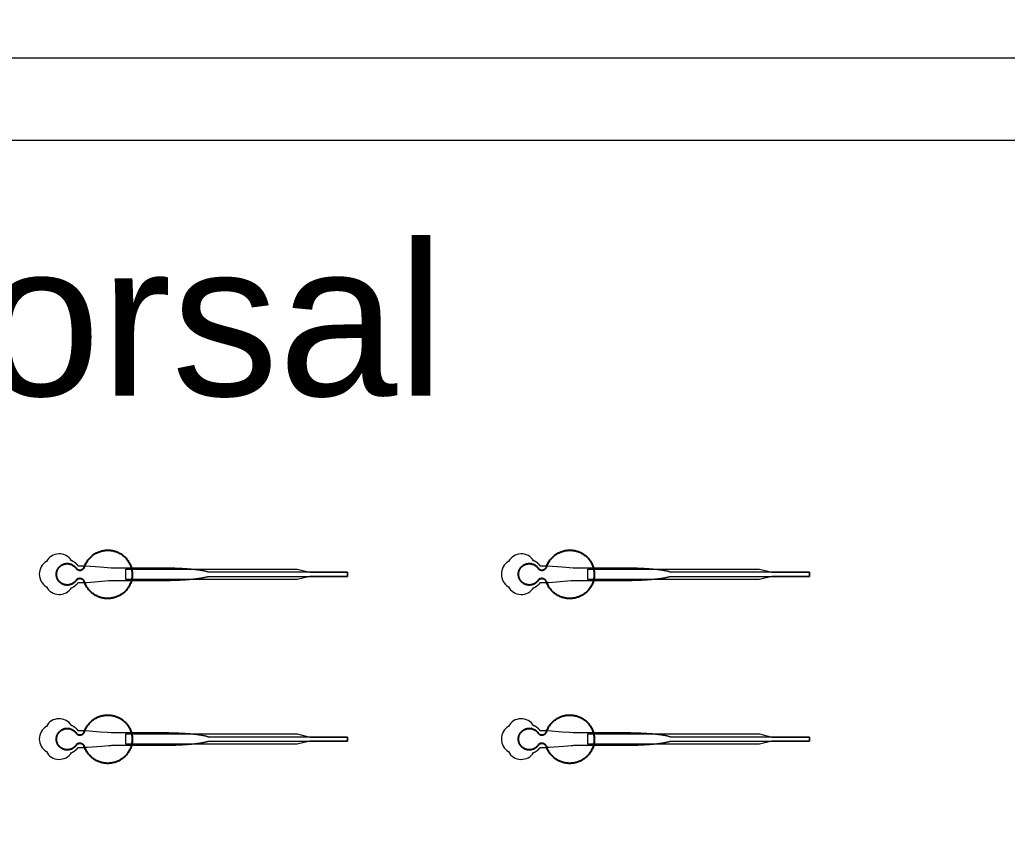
# Model space of a CAD drawing. Header units: inches. Extents: x -52997 to 52003, y -52254 to 52746.
# Drawn here: x -21085 to -9110, y 22476 to 32335 of the extents above; entities that cross this region are included whole.
import ezdxf

# ---------------------------------------------------------------- set-up
doc = ezdxf.new("R2010")
doc.units = ezdxf.units.IN
doc.header["$MEASUREMENT"] = 0
doc.layers.add('1', color=1, linetype='Continuous')
doc.layers.add('2', color=140, linetype='Continuous', lineweight=0)
doc.layers.add('3', color=90, linetype='Continuous', lineweight=0)
doc.styles.get("Standard").update_dxf_attribs({"font": 'Arial.ttf'})

msp = doc.modelspace()

# ---------------------------------------------------------------- linework, layer by layer
at = {"layer": '1'}
for points in [[(-16283, -47486), (0, -47486), (16283, -47486, 5.999107)], [(-16250, -47286), (0, -47286), (16250, -47286, 5.986812)], [(-13686, -45486), (0, -45486), (13686, -45486, 6.794322)]]:
    msp.add_lwpolyline(points, format="xyb", close=True, dxfattribs=at)
msp.add_circle((-497, 246), 52500, dxfattribs=at)
for points in [[(-20400, 25535), (-20378, 25558), (-20346, 25552), (-20314, 25547), (-20301, 25518), (-20225, 25277), (-19973, 25315), (-19721, 25353), (-19721, 25605), (-19721, 25857), (-19973, 25895), (-20225, 25933), (-20301, 25692), (-20314, 25664), (-20345, 25658), (-20376, 25652), (-20398, 25674), (-20449, 25757), (-20544, 25731), (-20638, 25705), (-20639, 25607), (-20641, 25509), (-20547, 25481), (-20453, 25452), (-20400, 25535)], [(-14797, 25535), (-14775, 25558), (-14743, 25552), (-14712, 25547), (-14698, 25518), (-14623, 25277), (-14371, 25315), (-14118, 25353), (-14118, 25605), (-14118, 25857), (-14370, 25895), (-14622, 25933), (-14698, 25692), (-14711, 25664), (-14742, 25658), (-14773, 25652), (-14795, 25674), (-14847, 25757), (-14941, 25731), (-15036, 25705), (-15037, 25607), (-15038, 25509), (-14944, 25481), (-14850, 25452), (-14797, 25535)], [(-20400, 23535), (-20378, 23558), (-20346, 23552), (-20314, 23547), (-20301, 23518), (-20225, 23277), (-19973, 23315), (-19721, 23353), (-19721, 23605), (-19721, 23857), (-19973, 23895), (-20225, 23933), (-20301, 23692), (-20314, 23664), (-20345, 23658), (-20376, 23652), (-20398, 23674), (-20449, 23757), (-20544, 23731), (-20638, 23705), (-20639, 23607), (-20641, 23509), (-20547, 23481), (-20453, 23452), (-20400, 23535)], [(-14797, 23535), (-14775, 23558), (-14743, 23552), (-14712, 23547), (-14698, 23518), (-14623, 23277), (-14371, 23315), (-14118, 23353), (-14118, 23605), (-14118, 23857), (-14370, 23895), (-14622, 23933), (-14698, 23692), (-14711, 23664), (-14742, 23658), (-14773, 23652), (-14795, 23674), (-14847, 23757), (-14941, 23731), (-15036, 23705), (-15037, 23607), (-15038, 23509), (-14944, 23481), (-14850, 23452), (-14797, 23535)]]:
    msp.add_rational_spline(points, [1, 0.884783429184, 1, 0.884783429184, 1, 0.758252289935, 1, 0.758252289935, 1, 0.758252289935, 1, 0.758252289935, 1, 0.888941908896, 1, 0.888941908896, 1, 0.79946124759, 1, 0.79946124759, 1, 0.79946124759, 1, 0.79946124759, 1], degree=2, knots=[0, 0, 0, 0.969535, 0.969535, 1.939069, 1.939069, 3.359405, 3.359405, 4.779741, 4.779741, 6.200078, 6.200078, 7.620414, 7.620414, 8.571947, 8.571947, 9.52348, 9.52348, 10.812277, 10.812277, 12.101074, 12.101074, 13.389871, 13.389871, 14.678668, 14.678668, 14.678668], dxfattribs=at)
at = {"layer": '2'}
for points in [[(-16283, -47486), (0, -47486), (16283, -47486, 5.999107)], [(-16250, -47286), (0, -47286), (16250, -47286, 5.986812)], [(-13686, -45486), (0, -45486), (13686, -45486, 6.794322)], [(-20457, 25443), (-20457, 25443), (-20456, 25443), (-20455, 25443), (-20454, 25444), (-20453, 25444), (-20453, 25445), (-20452, 25445), (-20451, 25445), (-20450, 25446), (-20449, 25446), (-20448, 25446), (-20447, 25447), (-20447, 25447), (-20446, 25448), (-20445, 25448), (-20444, 25448), (-20443, 25449), (-20442, 25449), (-20441, 25450), (-20441, 25450), (-20440, 25451), (-20439, 25451), (-20438, 25451), (-20437, 25452), (-20436, 25452), (-20435, 25453), (-20435, 25453), (-20434, 25454), (-20433, 25454), (-20432, 25455), (-20431, 25455), (-20430, 25456), (-20429, 25456), (-20429, 25457), (-20428, 25457), (-20427, 25458), (-20426, 25458), (-20425, 25459), (-20424, 25459), (-20423, 25460), (-20423, 25461), (-20422, 25461), (-20421, 25462), (-20420, 25462), (-20419, 25463), (-20418, 25463), (-20418, 25464), (-20417, 25465), (-20416, 25465), (-20415, 25466), (-20414, 25466), (-20414, 25467), (-20413, 25468), (-20412, 25468), (-20411, 25469), (-20410, 25470), (-20410, 25470), (-20409, 25471), (-20408, 25471), (-20407, 25472), (-20406, 25473), (-20406, 25473), (-20405, 25474), (-20404, 25475), (-20403, 25475), (-20403, 25476), (-20402, 25477), (-20401, 25477), (-20400, 25478), (-20400, 25479), (-20399, 25480), (-20398, 25480), (-20397, 25481), (-20397, 25482), (-20396, 25482), (-20395, 25483), (-20394, 25484), (-20394, 25485), (-20393, 25485), (-20392, 25486), (-20392, 25487), (-20391, 25487), (-20390, 25488), (-20390, 25489), (-20389, 25490), (-20388, 25490), (-20388, 25491), (-20387, 25492), (-20386, 25493), (-20386, 25493), (-20385, 25494), (-20384, 25495), (-20384, 25496), (-20383, 25496), (-20382, 25497), (-20382, 25498), (-20381, 25499), (-20381, 25499), (-20380, 25500), (-20379, 25501), (-20379, 25502), (-20378, 25502), (-20378, 25503), (-20377, 25504), (-20377, 25505), (-20376, 25506), (-20376, 25506), (-20332, 25506), (-20310, 25506), (-20299, 25506), (-20297, 25506), (-20295, 25506), (-20295, 25506), (-20295, 25506), (-20295, 25506), (-20295, 25506), (-20295, 25506), (-20295, 25506), (-20295, 25506), (-20294, 25506), (-20293, 25507), (-20290, 25507), (-20268, 25508), (-20091, 25522), (-20003, 25529), (-19981, 25530), (-19970, 25531), (-19969, 25531), (-19969, 25531), (-19969, 25531), (-19969, 25531), (-19969, 25531), (-19969, 25531), (-19708, 25531), (-19702, 25531), (-19689, 25531), (-19589, 25531), (-19388, 25531), (-19375, 25531), (-19369, 25531), (-19366, 25531), (-19364, 25531), (-19364, 25531), (-19364, 25531), (-19364, 25531), (-19363, 25531), (-19363, 25531), (-19363, 25531), (-19363, 25531), (-19358, 25531), (-19354, 25531), (-19349, 25531), (-19344, 25531), (-19340, 25531), (-19335, 25531), (-19330, 25531), (-19326, 25531), (-19321, 25532), (-19316, 25532), (-19312, 25532), (-19307, 25532), (-19302, 25532), (-19297, 25532), (-19293, 25532), (-19288, 25532), (-19283, 25532), (-19278, 25532), (-19274, 25532), (-19269, 25532), (-19264, 25532), (-19259, 25532), (-19254, 25533), (-19250, 25533), (-19245, 25533), (-19240, 25533), (-19235, 25533), (-19230, 25533), (-19226, 25533), (-19221, 25533), (-19216, 25534), (-19211, 25534), (-19206, 25534), (-19201, 25534), (-19197, 25534), (-19192, 25534), (-19187, 25535), (-19182, 25535), (-19177, 25535), (-19172, 25535), (-19168, 25535), (-19163, 25536), (-19158, 25536), (-19153, 25536), (-19148, 25536), (-19144, 25537), (-19139, 25537), (-19134, 25537), (-19129, 25537), (-19125, 25538), (-19120, 25538), (-19115, 25538), (-19110, 25538), (-19106, 25539), (-19101, 25539), (-19096, 25539), (-19092, 25539), (-19087, 25540), (-19082, 25540), (-19078, 25540), (-19073, 25541), (-19068, 25541), (-19064, 25541), (-19062, 25541), (-19059, 25542), (-19057, 25542), (-19055, 25542), (-19053, 25542), (-19050, 25542), (-19048, 25543), (-19046, 25543), (-19044, 25543), (-19041, 25543), (-19039, 25543), (-19037, 25543), (-19035, 25544), (-19032, 25544), (-19030, 25544), (-19028, 25544), (-19026, 25544), (-19024, 25545), (-19021, 25545), (-19019, 25545), (-19017, 25545), (-19015, 25545), (-19013, 25545), (-19011, 25546), (-19008, 25546), (-19006, 25546), (-19004, 25546), (-19002, 25546), (-19000, 25547), (-18998, 25547), (-18996, 25547), (-18994, 25547), (-18991, 25547), (-18989, 25548), (-18987, 25548), (-18985, 25548), (-18983, 25548), (-18981, 25549), (-18979, 25549), (-18977, 25549), (-18975, 25549), (-18973, 25549), (-18971, 25550), (-18969, 25550), (-18967, 25550), (-18965, 25550), (-18963, 25550), (-18961, 25551), (-18959, 25551), (-18957, 25551), (-18955, 25551), (-18953, 25552), (-18951, 25552), (-18949, 25552), (-18947, 25552), (-18945, 25553), (-18943, 25553), (-18941, 25553), (-18940, 25553), (-18938, 25553), (-18936, 25554), (-18934, 25554), (-18932, 25554), (-18930, 25554), (-18928, 25555), (-18926, 25555), (-18925, 25555), (-18923, 25555), (-18921, 25556), (-18919, 25556), (-18917, 25556), (-18916, 25556), (-18914, 25557), (-18912, 25557), (-18910, 25557), (-18909, 25557), (-18907, 25558), (-18905, 25558), (-18903, 25558), (-18902, 25558), (-18900, 25559), (-18898, 25559), (-18897, 25559), (-18895, 25559), (-18893, 25560), (-18892, 25560), (-18890, 25560), (-18888, 25561), (-18887, 25561), (-18885, 25561), (-18884, 25561), (-18882, 25562), (-18880, 25562), (-18879, 25562), (-18877, 25562), (-18876, 25563), (-18874, 25563), (-18873, 25563), (-18871, 25563), (-18870, 25564), (-18868, 25564), (-18867, 25564), (-18865, 25565), (-18864, 25565), (-18862, 25565), (-18861, 25565), (-18859, 25566), (-18858, 25566), (-18856, 25566), (-18855, 25567), (-18854, 25567), (-18852, 25567), (-18851, 25567), (-18849, 25568), (-18848, 25568), (-18847, 25568), (-18845, 25568), (-18844, 25569), (-18843, 25569), (-18841, 25569), (-18840, 25570), (-18839, 25570), (-18838, 25570), (-18836, 25570), (-18835, 25571), (-18834, 25571), (-18833, 25571), (-18831, 25572), (-18830, 25572), (-18829, 25572), (-18828, 25573), (-18827, 25573), (-18826, 25573), (-18824, 25573), (-18823, 25574), (-18822, 25574), (-18821, 25574), (-18820, 25575), (-18819, 25575), (-18818, 25575), (-18817, 25575), (-18816, 25576), (-18815, 25576), (-18814, 25576), (-18812, 25577), (-18811, 25577), (-18810, 25577), (-18809, 25578), (-18808, 25578), (-18808, 25578), (-18807, 25578), (-18806, 25579), (-18805, 25579), (-18804, 25579), (-18803, 25580), (-18802, 25580), (-18801, 25580), (-18800, 25580), (-18799, 25581), (-18798, 25581), (-17112, 25581), (-17112, 25631), (-18798, 25631), (-18798, 25631), (-18799, 25632), (-18800, 25632), (-18801, 25632), (-18802, 25633), (-18802, 25633), (-18803, 25633), (-18804, 25634), (-18805, 25634), (-18806, 25634), (-18807, 25634), (-18808, 25635), (-18809, 25635), (-18810, 25635), (-18811, 25636), (-18812, 25636), (-18813, 25636), (-18814, 25637), (-18815, 25637), (-18816, 25637), (-18817, 25637), (-18818, 25638), (-18820, 25638), (-18821, 25638), (-18822, 25639), (-18823, 25639), (-18824, 25639), (-18825, 25639), (-18826, 25640), (-18828, 25640), (-18829, 25640), (-18830, 25641), (-18831, 25641), (-18832, 25641), (-18834, 25641), (-18835, 25642), (-18836, 25642), (-18837, 25642), (-18839, 25643), (-18840, 25643), (-18841, 25643), (-18842, 25644), (-18844, 25644), (-18845, 25644), (-18846, 25644), (-18848, 25645), (-18849, 25645), (-18850, 25645), (-18852, 25645), (-18853, 25646), (-18855, 25646), (-18856, 25646), (-18857, 25647), (-18859, 25647), (-18860, 25647), (-18862, 25647), (-18863, 25648), (-18865, 25648), (-18866, 25648), (-18868, 25649), (-18869, 25649), (-18871, 25649), (-18872, 25649), (-18874, 25650), (-18875, 25650), (-18877, 25650), (-18878, 25650), (-18880, 25651), (-18882, 25651), (-18883, 25651), (-18885, 25652), (-18886, 25652), (-18888, 25652), (-18890, 25652), (-18891, 25653), (-18893, 25653), (-18895, 25653), (-18896, 25653), (-18898, 25654), (-18900, 25654), (-18901, 25654), (-18903, 25654), (-18905, 25655), (-18906, 25655), (-18908, 25655), (-18910, 25655), (-18912, 25656), (-18913, 25656), (-18915, 25656), (-18917, 25656), (-18919, 25657), (-18921, 25657), (-18922, 25657), (-18924, 25657), (-18926, 25658), (-18928, 25658), (-18930, 25658), (-18932, 25658), (-18934, 25659), (-18935, 25659), (-18937, 25659), (-18939, 25659), (-18941, 25660), (-18943, 25660), (-18945, 25660), (-18947, 25660), (-18949, 25661), (-18951, 25661), (-18953, 25661), (-18955, 25661), (-18957, 25661), (-18958, 25662), (-18960, 25662), (-18962, 25662), (-18964, 25662), (-18966, 25663), (-18968, 25663), (-18970, 25663), (-18972, 25663), (-18975, 25663), (-18977, 25664), (-18979, 25664), (-18981, 25664), (-18983, 25664), (-18985, 25664), (-18987, 25665), (-18989, 25665), (-18991, 25665), (-18993, 25665), (-18995, 25666), (-18997, 25666), (-18999, 25666), (-19002, 25666), (-19004, 25666), (-19006, 25667), (-19008, 25667), (-19010, 25667), (-19012, 25667), (-19014, 25667), (-19017, 25668), (-19019, 25668), (-19021, 25668), (-19023, 25668), (-19025, 25668), (-19028, 25668), (-19030, 25669), (-19032, 25669), (-19034, 25669), (-19036, 25669), (-19039, 25669), (-19041, 25670), (-19043, 25670), (-19045, 25670), (-19047, 25670), (-19050, 25670), (-19052, 25670), (-19054, 25671), (-19056, 25671), (-19059, 25671), (-19061, 25671), (-19066, 25671), (-19070, 25672), (-19075, 25672), (-19079, 25672), (-19084, 25673), (-19089, 25673), (-19093, 25673), (-19098, 25674), (-19103, 25674), (-19107, 25674), (-19112, 25674), (-19117, 25675), (-19121, 25675), (-19126, 25675), (-19131, 25675), (-19136, 25676), (-19140, 25676), (-19145, 25676), (-19150, 25676), (-19155, 25677), (-19159, 25677), (-19164, 25677), (-19169, 25677), (-19174, 25677), (-19179, 25678), (-19183, 25678), (-19188, 25678), (-19193, 25678), (-19198, 25678), (-19203, 25679), (-19207, 25679), (-19212, 25679), (-19217, 25679), (-19222, 25679), (-19227, 25679), (-19231, 25679), (-19236, 25680), (-19241, 25680), (-19246, 25680), (-19251, 25680), (-19255, 25680), (-19260, 25680), (-19265, 25680), (-19270, 25680), (-19274, 25680), (-19279, 25681), (-19284, 25681), (-19289, 25681), (-19293, 25681), (-19298, 25681), (-19303, 25681), (-19308, 25681), (-19312, 25681), (-19317, 25681), (-19322, 25681), (-19326, 25681), (-19331, 25681), (-19336, 25681), (-19340, 25681), (-19345, 25681), (-19349, 25681), (-19352, 25681), (-19352, 25681), (-19353, 25681), (-19353, 25681), (-19353, 25681), (-19354, 25681), (-19361, 25681), (-19374, 25681), (-19425, 25681), (-19629, 25681), (-19680, 25681), (-19705, 25681), (-19711, 25681), (-19713, 25681), (-19969, 25681), (-19969, 25681), (-19969, 25681), (-19969, 25681), (-19969, 25681), (-19969, 25681), (-19970, 25681), (-19971, 25681), (-19977, 25682), (-20021, 25685), (-20109, 25692), (-20286, 25706), (-20291, 25706), (-20294, 25706), (-20295, 25706), (-20295, 25706), (-20295, 25706), (-20295, 25706), (-20295, 25706), (-20295, 25706), (-20295, 25706), (-20295, 25706), (-20296, 25706), (-20298, 25706), (-20304, 25706), (-20315, 25706), (-20336, 25706), (-20358, 25706), (-20369, 25706), (-20375, 25706), (-20375, 25706), (-20375, 25706), (-20375, 25706), (-20376, 25706), (-20376, 25706), (-20376, 25706), (-20376, 25706), (-20376, 25707), (-20377, 25708), (-20378, 25709), (-20378, 25710), (-20379, 25711), (-20380, 25713), (-20381, 25714), (-20382, 25715), (-20383, 25716), (-20384, 25717), (-20385, 25718), (-20385, 25719), (-20386, 25720), (-20387, 25721), (-20388, 25722), (-20389, 25724), (-20390, 25725), (-20391, 25726), (-20392, 25727), (-20393, 25728), (-20394, 25729), (-20395, 25730), (-20396, 25731), (-20398, 25732), (-20399, 25733), (-20400, 25734), (-20401, 25735), (-20402, 25736), (-20403, 25737), (-20404, 25738), (-20405, 25739), (-20407, 25740), (-20408, 25741), (-20409, 25742), (-20410, 25743), (-20411, 25744), (-20413, 25745), (-20414, 25746), (-20415, 25747), (-20416, 25748), (-20418, 25749), (-20419, 25750), (-20420, 25750), (-20421, 25751), (-20423, 25752), (-20424, 25753), (-20425, 25754), (-20427, 25755), (-20428, 25756), (-20429, 25756), (-20431, 25757), (-20432, 25758), (-20433, 25759), (-20435, 25760), (-20436, 25760), (-20437, 25761), (-20439, 25762), (-20440, 25762), (-20442, 25763), (-20443, 25764), (-20444, 25765), (-20446, 25765), (-20447, 25766), (-20449, 25766), (-20450, 25767), (-20451, 25768), (-20453, 25768), (-20454, 25769), (-20456, 25769), (-20457, 25770, 0.576044), (-20762, 25761, 0.560065), (-20762, 25454, 0.578435)], [(-14854, 25443), (-14854, 25443), (-14853, 25443), (-14852, 25443), (-14851, 25444), (-14851, 25444), (-14850, 25445), (-14849, 25445), (-14848, 25445), (-14847, 25446), (-14846, 25446), (-14845, 25446), (-14845, 25447), (-14844, 25447), (-14843, 25448), (-14842, 25448), (-14841, 25448), (-14840, 25449), (-14839, 25449), (-14839, 25450), (-14838, 25450), (-14837, 25451), (-14836, 25451), (-14835, 25451), (-14834, 25452), (-14833, 25452), (-14833, 25453), (-14832, 25453), (-14831, 25454), (-14830, 25454), (-14829, 25455), (-14828, 25455), (-14828, 25456), (-14827, 25456), (-14826, 25457), (-14825, 25457), (-14824, 25458), (-14823, 25458), (-14822, 25459), (-14822, 25459), (-14821, 25460), (-14820, 25461), (-14819, 25461), (-14818, 25462), (-14817, 25462), (-14817, 25463), (-14816, 25463), (-14815, 25464), (-14814, 25465), (-14813, 25465), (-14812, 25466), (-14812, 25466), (-14811, 25467), (-14810, 25468), (-14809, 25468), (-14808, 25469), (-14808, 25470), (-14807, 25470), (-14806, 25471), (-14805, 25471), (-14804, 25472), (-14804, 25473), (-14803, 25473), (-14802, 25474), (-14801, 25475), (-14801, 25475), (-14800, 25476), (-14799, 25477), (-14798, 25477), (-14797, 25478), (-14797, 25479), (-14796, 25480), (-14795, 25480), (-14795, 25481), (-14794, 25482), (-14793, 25482), (-14792, 25483), (-14792, 25484), (-14791, 25485), (-14790, 25485), (-14790, 25486), (-14789, 25487), (-14788, 25487), (-14787, 25488), (-14787, 25489), (-14786, 25490), (-14785, 25490), (-14785, 25491), (-14784, 25492), (-14783, 25493), (-14783, 25493), (-14782, 25494), (-14782, 25495), (-14781, 25496), (-14780, 25496), (-14780, 25497), (-14779, 25498), (-14778, 25499), (-14778, 25499), (-14777, 25500), (-14777, 25501), (-14776, 25502), (-14776, 25502), (-14775, 25503), (-14774, 25504), (-14774, 25505), (-14773, 25506), (-14773, 25506), (-14729, 25506), (-14707, 25506), (-14696, 25506), (-14694, 25506), (-14692, 25506), (-14692, 25506), (-14692, 25506), (-14692, 25506), (-14692, 25506), (-14692, 25506), (-14692, 25506), (-14692, 25506), (-14691, 25506), (-14690, 25507), (-14687, 25507), (-14665, 25508), (-14488, 25522), (-14400, 25529), (-14378, 25530), (-14367, 25531), (-14367, 25531), (-14366, 25531), (-14366, 25531), (-14366, 25531), (-14366, 25531), (-14366, 25531), (-14105, 25531), (-14099, 25531), (-14087, 25531), (-13986, 25531), (-13785, 25531), (-13772, 25531), (-13766, 25531), (-13763, 25531), (-13761, 25531), (-13761, 25531), (-13761, 25531), (-13761, 25531), (-13761, 25531), (-13761, 25531), (-13761, 25531), (-13760, 25531), (-13756, 25531), (-13751, 25531), (-13746, 25531), (-13742, 25531), (-13737, 25531), (-13732, 25531), (-13728, 25531), (-13723, 25531), (-13718, 25532), (-13714, 25532), (-13709, 25532), (-13704, 25532), (-13699, 25532), (-13695, 25532), (-13690, 25532), (-13685, 25532), (-13680, 25532), (-13676, 25532), (-13671, 25532), (-13666, 25532), (-13661, 25532), (-13657, 25532), (-13652, 25533), (-13647, 25533), (-13642, 25533), (-13637, 25533), (-13632, 25533), (-13628, 25533), (-13623, 25533), (-13618, 25533), (-13613, 25534), (-13608, 25534), (-13603, 25534), (-13599, 25534), (-13594, 25534), (-13589, 25534), (-13584, 25535), (-13579, 25535), (-13574, 25535), (-13570, 25535), (-13565, 25535), (-13560, 25536), (-13555, 25536), (-13550, 25536), (-13546, 25536), (-13541, 25537), (-13536, 25537), (-13531, 25537), (-13527, 25537), (-13522, 25538), (-13517, 25538), (-13512, 25538), (-13508, 25538), (-13503, 25539), (-13498, 25539), (-13494, 25539), (-13489, 25539), (-13484, 25540), (-13480, 25540), (-13475, 25540), (-13470, 25541), (-13466, 25541), (-13461, 25541), (-13459, 25541), (-13457, 25542), (-13454, 25542), (-13452, 25542), (-13450, 25542), (-13448, 25542), (-13445, 25543), (-13443, 25543), (-13441, 25543), (-13439, 25543), (-13436, 25543), (-13434, 25543), (-13432, 25544), (-13430, 25544), (-13427, 25544), (-13425, 25544), (-13423, 25544), (-13421, 25545), (-13419, 25545), (-13417, 25545), (-13414, 25545), (-13412, 25545), (-13410, 25545), (-13408, 25546), (-13406, 25546), (-13404, 25546), (-13401, 25546), (-13399, 25546), (-13397, 25547), (-13395, 25547), (-13393, 25547), (-13391, 25547), (-13389, 25547), (-13387, 25548), (-13385, 25548), (-13382, 25548), (-13380, 25548), (-13378, 25549), (-13376, 25549), (-13374, 25549), (-13372, 25549), (-13370, 25549), (-13368, 25550), (-13366, 25550), (-13364, 25550), (-13362, 25550), (-13360, 25550), (-13358, 25551), (-13356, 25551), (-13354, 25551), (-13352, 25551), (-13350, 25552), (-13348, 25552), (-13346, 25552), (-13344, 25552), (-13342, 25553), (-13341, 25553), (-13339, 25553), (-13337, 25553), (-13335, 25553), (-13333, 25554), (-13331, 25554), (-13329, 25554), (-13327, 25554), (-13326, 25555), (-13324, 25555), (-13322, 25555), (-13320, 25555), (-13318, 25556), (-13316, 25556), (-13315, 25556), (-13313, 25556), (-13311, 25557), (-13309, 25557), (-13308, 25557), (-13306, 25557), (-13304, 25558), (-13302, 25558), (-13301, 25558), (-13299, 25558), (-13297, 25559), (-13296, 25559), (-13294, 25559), (-13292, 25559), (-13291, 25560), (-13289, 25560), (-13287, 25560), (-13286, 25561), (-13284, 25561), (-13282, 25561), (-13281, 25561), (-13279, 25562), (-13278, 25562), (-13276, 25562), (-13274, 25562), (-13273, 25563), (-13271, 25563), (-13270, 25563), (-13268, 25563), (-13267, 25564), (-13265, 25564), (-13264, 25564), (-13262, 25565), (-13261, 25565), (-13259, 25565), (-13258, 25565), (-13256, 25566), (-13255, 25566), (-13254, 25566), (-13252, 25567), (-13251, 25567), (-13249, 25567), (-13248, 25567), (-13247, 25568), (-13245, 25568), (-13244, 25568), (-13243, 25568), (-13241, 25569), (-13240, 25569), (-13239, 25569), (-13237, 25570), (-13236, 25570), (-13235, 25570), (-13234, 25570), (-13232, 25571), (-13231, 25571), (-13230, 25571), (-13229, 25572), (-13227, 25572), (-13226, 25572), (-13225, 25573), (-13224, 25573), (-13223, 25573), (-13222, 25573), (-13221, 25574), (-13219, 25574), (-13218, 25574), (-13217, 25575), (-13216, 25575), (-13215, 25575), (-13214, 25575), (-13213, 25576), (-13212, 25576), (-13211, 25576), (-13210, 25577), (-13209, 25577), (-13208, 25577), (-13207, 25578), (-13206, 25578), (-13205, 25578), (-13204, 25578), (-13203, 25579), (-13202, 25579), (-13201, 25579), (-13200, 25580), (-13199, 25580), (-13198, 25580), (-13197, 25580), (-13197, 25581), (-13195, 25581), (-11509, 25581), (-11509, 25631), (-13195, 25631), (-13195, 25631), (-13196, 25632), (-13197, 25632), (-13198, 25632), (-13199, 25633), (-13200, 25633), (-13201, 25633), (-13202, 25634), (-13202, 25634), (-13203, 25634), (-13204, 25634), (-13205, 25635), (-13206, 25635), (-13207, 25635), (-13208, 25636), (-13209, 25636), (-13210, 25636), (-13211, 25637), (-13212, 25637), (-13214, 25637), (-13215, 25637), (-13216, 25638), (-13217, 25638), (-13218, 25638), (-13219, 25639), (-13220, 25639), (-13221, 25639), (-13222, 25639), (-13224, 25640), (-13225, 25640), (-13226, 25640), (-13227, 25641), (-13228, 25641), (-13230, 25641), (-13231, 25641), (-13232, 25642), (-13233, 25642), (-13235, 25642), (-13236, 25643), (-13237, 25643), (-13238, 25643), (-13240, 25644), (-13241, 25644), (-13242, 25644), (-13244, 25644), (-13245, 25645), (-13246, 25645), (-13248, 25645), (-13249, 25645), (-13250, 25646), (-13252, 25646), (-13253, 25646), (-13255, 25647), (-13256, 25647), (-13258, 25647), (-13259, 25647), (-13260, 25648), (-13262, 25648), (-13263, 25648), (-13265, 25649), (-13266, 25649), (-13268, 25649), (-13269, 25649), (-13271, 25650), (-13273, 25650), (-13274, 25650), (-13276, 25650), (-13277, 25651), (-13279, 25651), (-13280, 25651), (-13282, 25652), (-13284, 25652), (-13285, 25652), (-13287, 25652), (-13289, 25653), (-13290, 25653), (-13292, 25653), (-13293, 25653), (-13295, 25654), (-13297, 25654), (-13299, 25654), (-13300, 25654), (-13302, 25655), (-13304, 25655), (-13305, 25655), (-13307, 25655), (-13309, 25656), (-13311, 25656), (-13313, 25656), (-13314, 25656), (-13316, 25657), (-13318, 25657), (-13320, 25657), (-13322, 25657), (-13323, 25658), (-13325, 25658), (-13327, 25658), (-13329, 25658), (-13331, 25659), (-13333, 25659), (-13334, 25659), (-13336, 25659), (-13338, 25660), (-13340, 25660), (-13342, 25660), (-13344, 25660), (-13346, 25661), (-13348, 25661), (-13350, 25661), (-13352, 25661), (-13354, 25661), (-13356, 25662), (-13358, 25662), (-13360, 25662), (-13362, 25662), (-13364, 25663), (-13366, 25663), (-13368, 25663), (-13370, 25663), (-13372, 25663), (-13374, 25664), (-13376, 25664), (-13378, 25664), (-13380, 25664), (-13382, 25664), (-13384, 25665), (-13386, 25665), (-13388, 25665), (-13390, 25665), (-13392, 25666), (-13395, 25666), (-13397, 25666), (-13399, 25666), (-13401, 25666), (-13403, 25667), (-13405, 25667), (-13407, 25667), (-13410, 25667), (-13412, 25667), (-13414, 25668), (-13416, 25668), (-13418, 25668), (-13420, 25668), (-13423, 25668), (-13425, 25668), (-13427, 25669), (-13429, 25669), (-13431, 25669), (-13434, 25669), (-13436, 25669), (-13438, 25670), (-13440, 25670), (-13442, 25670), (-13445, 25670), (-13447, 25670), (-13449, 25670), (-13451, 25671), (-13454, 25671), (-13456, 25671), (-13458, 25671), (-13463, 25671), (-13467, 25672), (-13472, 25672), (-13477, 25672), (-13481, 25673), (-13486, 25673), (-13490, 25673), (-13495, 25674), (-13500, 25674), (-13504, 25674), (-13509, 25674), (-13514, 25675), (-13519, 25675), (-13523, 25675), (-13528, 25675), (-13533, 25676), (-13538, 25676), (-13542, 25676), (-13547, 25676), (-13552, 25677), (-13557, 25677), (-13561, 25677), (-13566, 25677), (-13571, 25677), (-13576, 25678), (-13581, 25678), (-13585, 25678), (-13590, 25678), (-13595, 25678), (-13600, 25679), (-13605, 25679), (-13609, 25679), (-13614, 25679), (-13619, 25679), (-13624, 25679), (-13629, 25679), (-13633, 25680), (-13638, 25680), (-13643, 25680), (-13648, 25680), (-13653, 25680), (-13657, 25680), (-13662, 25680), (-13667, 25680), (-13672, 25680), (-13676, 25681), (-13681, 25681), (-13686, 25681), (-13691, 25681), (-13695, 25681), (-13700, 25681), (-13705, 25681), (-13710, 25681), (-13714, 25681), (-13719, 25681), (-13724, 25681), (-13728, 25681), (-13733, 25681), (-13737, 25681), (-13742, 25681), (-13747, 25681), (-13749, 25681), (-13750, 25681), (-13750, 25681), (-13750, 25681), (-13750, 25681), (-13752, 25681), (-13758, 25681), (-13771, 25681), (-13822, 25681), (-14026, 25681), (-14077, 25681), (-14102, 25681), (-14109, 25681), (-14110, 25681), (-14366, 25681), (-14366, 25681), (-14366, 25681), (-14366, 25681), (-14367, 25681), (-14367, 25681), (-14367, 25681), (-14368, 25681), (-14374, 25682), (-14418, 25685), (-14506, 25692), (-14683, 25706), (-14688, 25706), (-14691, 25706), (-14692, 25706), (-14692, 25706), (-14692, 25706), (-14692, 25706), (-14692, 25706), (-14692, 25706), (-14692, 25706), (-14692, 25706), (-14693, 25706), (-14695, 25706), (-14701, 25706), (-14712, 25706), (-14734, 25706), (-14755, 25706), (-14766, 25706), (-14772, 25706), (-14772, 25706), (-14773, 25706), (-14773, 25706), (-14773, 25706), (-14773, 25706), (-14773, 25706), (-14773, 25706), (-14773, 25707), (-14774, 25708), (-14775, 25709), (-14776, 25710), (-14776, 25711), (-14777, 25713), (-14778, 25714), (-14779, 25715), (-14780, 25716), (-14781, 25717), (-14782, 25718), (-14783, 25719), (-14784, 25720), (-14785, 25721), (-14786, 25722), (-14787, 25724), (-14787, 25725), (-14788, 25726), (-14790, 25727), (-14791, 25728), (-14792, 25729), (-14793, 25730), (-14794, 25731), (-14795, 25732), (-14796, 25733), (-14797, 25734), (-14798, 25735), (-14799, 25736), (-14800, 25737), (-14801, 25738), (-14803, 25739), (-14804, 25740), (-14805, 25741), (-14806, 25742), (-14807, 25743), (-14809, 25744), (-14810, 25745), (-14811, 25746), (-14812, 25747), (-14814, 25748), (-14815, 25749), (-14816, 25750), (-14817, 25750), (-14819, 25751), (-14820, 25752), (-14821, 25753), (-14823, 25754), (-14824, 25755), (-14825, 25756), (-14826, 25756), (-14828, 25757), (-14829, 25758), (-14831, 25759), (-14832, 25760), (-14833, 25760), (-14835, 25761), (-14836, 25762), (-14837, 25762), (-14839, 25763), (-14840, 25764), (-14842, 25765), (-14843, 25765), (-14844, 25766), (-14846, 25766), (-14847, 25767), (-14849, 25768), (-14850, 25768), (-14852, 25769), (-14853, 25769), (-14854, 25770, 0.576044), (-15159, 25761, 0.560065), (-15159, 25454, 0.578435)], [(-20457, 23443), (-20457, 23443), (-20456, 23443), (-20455, 23443), (-20454, 23444), (-20453, 23444), (-20453, 23445), (-20452, 23445), (-20451, 23445), (-20450, 23446), (-20449, 23446), (-20448, 23446), (-20447, 23447), (-20447, 23447), (-20446, 23448), (-20445, 23448), (-20444, 23448), (-20443, 23449), (-20442, 23449), (-20441, 23450), (-20441, 23450), (-20440, 23451), (-20439, 23451), (-20438, 23451), (-20437, 23452), (-20436, 23452), (-20435, 23453), (-20435, 23453), (-20434, 23454), (-20433, 23454), (-20432, 23455), (-20431, 23455), (-20430, 23456), (-20429, 23456), (-20429, 23457), (-20428, 23457), (-20427, 23458), (-20426, 23458), (-20425, 23459), (-20424, 23459), (-20423, 23460), (-20423, 23461), (-20422, 23461), (-20421, 23462), (-20420, 23462), (-20419, 23463), (-20418, 23463), (-20418, 23464), (-20417, 23465), (-20416, 23465), (-20415, 23466), (-20414, 23466), (-20414, 23467), (-20413, 23468), (-20412, 23468), (-20411, 23469), (-20410, 23470), (-20410, 23470), (-20409, 23471), (-20408, 23471), (-20407, 23472), (-20406, 23473), (-20406, 23473), (-20405, 23474), (-20404, 23475), (-20403, 23475), (-20403, 23476), (-20402, 23477), (-20401, 23477), (-20400, 23478), (-20400, 23479), (-20399, 23480), (-20398, 23480), (-20397, 23481), (-20397, 23482), (-20396, 23482), (-20395, 23483), (-20394, 23484), (-20394, 23485), (-20393, 23485), (-20392, 23486), (-20392, 23487), (-20391, 23487), (-20390, 23488), (-20390, 23489), (-20389, 23490), (-20388, 23490), (-20388, 23491), (-20387, 23492), (-20386, 23493), (-20386, 23493), (-20385, 23494), (-20384, 23495), (-20384, 23496), (-20383, 23496), (-20382, 23497), (-20382, 23498), (-20381, 23499), (-20381, 23499), (-20380, 23500), (-20379, 23501), (-20379, 23502), (-20378, 23502), (-20378, 23503), (-20377, 23504), (-20377, 23505), (-20376, 23506), (-20376, 23506), (-20332, 23506), (-20310, 23506), (-20299, 23506), (-20297, 23506), (-20295, 23506), (-20295, 23506), (-20295, 23506), (-20295, 23506), (-20295, 23506), (-20295, 23506), (-20295, 23506), (-20295, 23506), (-20294, 23506), (-20293, 23507), (-20290, 23507), (-20268, 23508), (-20091, 23522), (-20003, 23529), (-19981, 23530), (-19970, 23531), (-19969, 23531), (-19969, 23531), (-19969, 23531), (-19969, 23531), (-19969, 23531), (-19969, 23531), (-19708, 23531), (-19702, 23531), (-19689, 23531), (-19589, 23531), (-19388, 23531), (-19375, 23531), (-19369, 23531), (-19366, 23531), (-19364, 23531), (-19364, 23531), (-19364, 23531), (-19364, 23531), (-19363, 23531), (-19363, 23531), (-19363, 23531), (-19363, 23531), (-19358, 23531), (-19354, 23531), (-19349, 23531), (-19344, 23531), (-19340, 23531), (-19335, 23531), (-19330, 23531), (-19326, 23531), (-19321, 23532), (-19316, 23532), (-19312, 23532), (-19307, 23532), (-19302, 23532), (-19297, 23532), (-19293, 23532), (-19288, 23532), (-19283, 23532), (-19278, 23532), (-19274, 23532), (-19269, 23532), (-19264, 23532), (-19259, 23532), (-19254, 23533), (-19250, 23533), (-19245, 23533), (-19240, 23533), (-19235, 23533), (-19230, 23533), (-19226, 23533), (-19221, 23533), (-19216, 23534), (-19211, 23534), (-19206, 23534), (-19201, 23534), (-19197, 23534), (-19192, 23534), (-19187, 23535), (-19182, 23535), (-19177, 23535), (-19172, 23535), (-19168, 23535), (-19163, 23536), (-19158, 23536), (-19153, 23536), (-19148, 23536), (-19144, 23537), (-19139, 23537), (-19134, 23537), (-19129, 23537), (-19125, 23538), (-19120, 23538), (-19115, 23538), (-19110, 23538), (-19106, 23539), (-19101, 23539), (-19096, 23539), (-19092, 23539), (-19087, 23540), (-19082, 23540), (-19078, 23540), (-19073, 23541), (-19068, 23541), (-19064, 23541), (-19062, 23541), (-19059, 23542), (-19057, 23542), (-19055, 23542), (-19053, 23542), (-19050, 23542), (-19048, 23543), (-19046, 23543), (-19044, 23543), (-19041, 23543), (-19039, 23543), (-19037, 23543), (-19035, 23544), (-19032, 23544), (-19030, 23544), (-19028, 23544), (-19026, 23544), (-19024, 23545), (-19021, 23545), (-19019, 23545), (-19017, 23545), (-19015, 23545), (-19013, 23545), (-19011, 23546), (-19008, 23546), (-19006, 23546), (-19004, 23546), (-19002, 23546), (-19000, 23547), (-18998, 23547), (-18996, 23547), (-18994, 23547), (-18991, 23547), (-18989, 23548), (-18987, 23548), (-18985, 23548), (-18983, 23548), (-18981, 23549), (-18979, 23549), (-18977, 23549), (-18975, 23549), (-18973, 23549), (-18971, 23550), (-18969, 23550), (-18967, 23550), (-18965, 23550), (-18963, 23550), (-18961, 23551), (-18959, 23551), (-18957, 23551), (-18955, 23551), (-18953, 23552), (-18951, 23552), (-18949, 23552), (-18947, 23552), (-18945, 23553), (-18943, 23553), (-18941, 23553), (-18940, 23553), (-18938, 23553), (-18936, 23554), (-18934, 23554), (-18932, 23554), (-18930, 23554), (-18928, 23555), (-18926, 23555), (-18925, 23555), (-18923, 23555), (-18921, 23556), (-18919, 23556), (-18917, 23556), (-18916, 23556), (-18914, 23557), (-18912, 23557), (-18910, 23557), (-18909, 23557), (-18907, 23558), (-18905, 23558), (-18903, 23558), (-18902, 23558), (-18900, 23559), (-18898, 23559), (-18897, 23559), (-18895, 23559), (-18893, 23560), (-18892, 23560), (-18890, 23560), (-18888, 23561), (-18887, 23561), (-18885, 23561), (-18884, 23561), (-18882, 23562), (-18880, 23562), (-18879, 23562), (-18877, 23562), (-18876, 23563), (-18874, 23563), (-18873, 23563), (-18871, 23563), (-18870, 23564), (-18868, 23564), (-18867, 23564), (-18865, 23565), (-18864, 23565), (-18862, 23565), (-18861, 23565), (-18859, 23566), (-18858, 23566), (-18856, 23566), (-18855, 23567), (-18854, 23567), (-18852, 23567), (-18851, 23567), (-18849, 23568), (-18848, 23568), (-18847, 23568), (-18845, 23568), (-18844, 23569), (-18843, 23569), (-18841, 23569), (-18840, 23570), (-18839, 23570), (-18838, 23570), (-18836, 23570), (-18835, 23571), (-18834, 23571), (-18833, 23571), (-18831, 23572), (-18830, 23572), (-18829, 23572), (-18828, 23573), (-18827, 23573), (-18826, 23573), (-18824, 23573), (-18823, 23574), (-18822, 23574), (-18821, 23574), (-18820, 23575), (-18819, 23575), (-18818, 23575), (-18817, 23575), (-18816, 23576), (-18815, 23576), (-18814, 23576), (-18812, 23577), (-18811, 23577), (-18810, 23577), (-18809, 23578), (-18808, 23578), (-18808, 23578), (-18807, 23578), (-18806, 23579), (-18805, 23579), (-18804, 23579), (-18803, 23580), (-18802, 23580), (-18801, 23580), (-18800, 23580), (-18799, 23581), (-18798, 23581), (-17112, 23581), (-17112, 23631), (-18798, 23631), (-18798, 23631), (-18799, 23632), (-18800, 23632), (-18801, 23632), (-18802, 23633), (-18802, 23633), (-18803, 23633), (-18804, 23634), (-18805, 23634), (-18806, 23634), (-18807, 23634), (-18808, 23635), (-18809, 23635), (-18810, 23635), (-18811, 23636), (-18812, 23636), (-18813, 23636), (-18814, 23637), (-18815, 23637), (-18816, 23637), (-18817, 23637), (-18818, 23638), (-18820, 23638), (-18821, 23638), (-18822, 23639), (-18823, 23639), (-18824, 23639), (-18825, 23639), (-18826, 23640), (-18828, 23640), (-18829, 23640), (-18830, 23641), (-18831, 23641), (-18832, 23641), (-18834, 23641), (-18835, 23642), (-18836, 23642), (-18837, 23642), (-18839, 23643), (-18840, 23643), (-18841, 23643), (-18842, 23644), (-18844, 23644), (-18845, 23644), (-18846, 23644), (-18848, 23645), (-18849, 23645), (-18850, 23645), (-18852, 23645), (-18853, 23646), (-18855, 23646), (-18856, 23646), (-18857, 23647), (-18859, 23647), (-18860, 23647), (-18862, 23647), (-18863, 23648), (-18865, 23648), (-18866, 23648), (-18868, 23649), (-18869, 23649), (-18871, 23649), (-18872, 23649), (-18874, 23650), (-18875, 23650), (-18877, 23650), (-18878, 23650), (-18880, 23651), (-18882, 23651), (-18883, 23651), (-18885, 23652), (-18886, 23652), (-18888, 23652), (-18890, 23652), (-18891, 23653), (-18893, 23653), (-18895, 23653), (-18896, 23653), (-18898, 23654), (-18900, 23654), (-18901, 23654), (-18903, 23654), (-18905, 23655), (-18906, 23655), (-18908, 23655), (-18910, 23655), (-18912, 23656), (-18913, 23656), (-18915, 23656), (-18917, 23656), (-18919, 23657), (-18921, 23657), (-18922, 23657), (-18924, 23657), (-18926, 23658), (-18928, 23658), (-18930, 23658), (-18932, 23658), (-18934, 23659), (-18935, 23659), (-18937, 23659), (-18939, 23659), (-18941, 23660), (-18943, 23660), (-18945, 23660), (-18947, 23660), (-18949, 23661), (-18951, 23661), (-18953, 23661), (-18955, 23661), (-18957, 23661), (-18958, 23662), (-18960, 23662), (-18962, 23662), (-18964, 23662), (-18966, 23663), (-18968, 23663), (-18970, 23663), (-18972, 23663), (-18975, 23663), (-18977, 23664), (-18979, 23664), (-18981, 23664), (-18983, 23664), (-18985, 23664), (-18987, 23665), (-18989, 23665), (-18991, 23665), (-18993, 23665), (-18995, 23666), (-18997, 23666), (-18999, 23666), (-19002, 23666), (-19004, 23666), (-19006, 23667), (-19008, 23667), (-19010, 23667), (-19012, 23667), (-19014, 23667), (-19017, 23668), (-19019, 23668), (-19021, 23668), (-19023, 23668), (-19025, 23668), (-19028, 23668), (-19030, 23669), (-19032, 23669), (-19034, 23669), (-19036, 23669), (-19039, 23669), (-19041, 23670), (-19043, 23670), (-19045, 23670), (-19047, 23670), (-19050, 23670), (-19052, 23670), (-19054, 23671), (-19056, 23671), (-19059, 23671), (-19061, 23671), (-19066, 23671), (-19070, 23672), (-19075, 23672), (-19079, 23672), (-19084, 23673), (-19089, 23673), (-19093, 23673), (-19098, 23674), (-19103, 23674), (-19107, 23674), (-19112, 23674), (-19117, 23675), (-19121, 23675), (-19126, 23675), (-19131, 23675), (-19136, 23676), (-19140, 23676), (-19145, 23676), (-19150, 23676), (-19155, 23677), (-19159, 23677), (-19164, 23677), (-19169, 23677), (-19174, 23677), (-19179, 23678), (-19183, 23678), (-19188, 23678), (-19193, 23678), (-19198, 23678), (-19203, 23679), (-19207, 23679), (-19212, 23679), (-19217, 23679), (-19222, 23679), (-19227, 23679), (-19231, 23679), (-19236, 23680), (-19241, 23680), (-19246, 23680), (-19251, 23680), (-19255, 23680), (-19260, 23680), (-19265, 23680), (-19270, 23680), (-19274, 23680), (-19279, 23681), (-19284, 23681), (-19289, 23681), (-19293, 23681), (-19298, 23681), (-19303, 23681), (-19308, 23681), (-19312, 23681), (-19317, 23681), (-19322, 23681), (-19326, 23681), (-19331, 23681), (-19336, 23681), (-19340, 23681), (-19345, 23681), (-19349, 23681), (-19352, 23681), (-19352, 23681), (-19353, 23681), (-19353, 23681), (-19353, 23681), (-19354, 23681), (-19361, 23681), (-19374, 23681), (-19425, 23681), (-19629, 23681), (-19680, 23681), (-19705, 23681), (-19711, 23681), (-19713, 23681), (-19969, 23681), (-19969, 23681), (-19969, 23681), (-19969, 23681), (-19969, 23681), (-19969, 23681), (-19970, 23681), (-19971, 23681), (-19977, 23682), (-20021, 23685), (-20109, 23692), (-20286, 23706), (-20291, 23706), (-20294, 23706), (-20295, 23706), (-20295, 23706), (-20295, 23706), (-20295, 23706), (-20295, 23706), (-20295, 23706), (-20295, 23706), (-20295, 23706), (-20296, 23706), (-20298, 23706), (-20304, 23706), (-20315, 23706), (-20336, 23706), (-20358, 23706), (-20369, 23706), (-20375, 23706), (-20375, 23706), (-20375, 23706), (-20375, 23706), (-20376, 23706), (-20376, 23706), (-20376, 23706), (-20376, 23706), (-20376, 23707), (-20377, 23708), (-20378, 23709), (-20378, 23710), (-20379, 23711), (-20380, 23713), (-20381, 23714), (-20382, 23715), (-20383, 23716), (-20384, 23717), (-20385, 23718), (-20385, 23719), (-20386, 23720), (-20387, 23721), (-20388, 23722), (-20389, 23724), (-20390, 23725), (-20391, 23726), (-20392, 23727), (-20393, 23728), (-20394, 23729), (-20395, 23730), (-20396, 23731), (-20398, 23732), (-20399, 23733), (-20400, 23734), (-20401, 23735), (-20402, 23736), (-20403, 23737), (-20404, 23738), (-20405, 23739), (-20407, 23740), (-20408, 23741), (-20409, 23742), (-20410, 23743), (-20411, 23744), (-20413, 23745), (-20414, 23746), (-20415, 23747), (-20416, 23748), (-20418, 23749), (-20419, 23750), (-20420, 23750), (-20421, 23751), (-20423, 23752), (-20424, 23753), (-20425, 23754), (-20427, 23755), (-20428, 23756), (-20429, 23756), (-20431, 23757), (-20432, 23758), (-20433, 23759), (-20435, 23760), (-20436, 23760), (-20437, 23761), (-20439, 23762), (-20440, 23762), (-20442, 23763), (-20443, 23764), (-20444, 23765), (-20446, 23765), (-20447, 23766), (-20449, 23766), (-20450, 23767), (-20451, 23768), (-20453, 23768), (-20454, 23769), (-20456, 23769), (-20457, 23770, 0.576044), (-20762, 23761, 0.560065), (-20762, 23454, 0.578435)], [(-14854, 23443), (-14854, 23443), (-14853, 23443), (-14852, 23443), (-14851, 23444), (-14851, 23444), (-14850, 23445), (-14849, 23445), (-14848, 23445), (-14847, 23446), (-14846, 23446), (-14845, 23446), (-14845, 23447), (-14844, 23447), (-14843, 23448), (-14842, 23448), (-14841, 23448), (-14840, 23449), (-14839, 23449), (-14839, 23450), (-14838, 23450), (-14837, 23451), (-14836, 23451), (-14835, 23451), (-14834, 23452), (-14833, 23452), (-14833, 23453), (-14832, 23453), (-14831, 23454), (-14830, 23454), (-14829, 23455), (-14828, 23455), (-14828, 23456), (-14827, 23456), (-14826, 23457), (-14825, 23457), (-14824, 23458), (-14823, 23458), (-14822, 23459), (-14822, 23459), (-14821, 23460), (-14820, 23461), (-14819, 23461), (-14818, 23462), (-14817, 23462), (-14817, 23463), (-14816, 23463), (-14815, 23464), (-14814, 23465), (-14813, 23465), (-14812, 23466), (-14812, 23466), (-14811, 23467), (-14810, 23468), (-14809, 23468), (-14808, 23469), (-14808, 23470), (-14807, 23470), (-14806, 23471), (-14805, 23471), (-14804, 23472), (-14804, 23473), (-14803, 23473), (-14802, 23474), (-14801, 23475), (-14801, 23475), (-14800, 23476), (-14799, 23477), (-14798, 23477), (-14797, 23478), (-14797, 23479), (-14796, 23480), (-14795, 23480), (-14795, 23481), (-14794, 23482), (-14793, 23482), (-14792, 23483), (-14792, 23484), (-14791, 23485), (-14790, 23485), (-14790, 23486), (-14789, 23487), (-14788, 23487), (-14787, 23488), (-14787, 23489), (-14786, 23490), (-14785, 23490), (-14785, 23491), (-14784, 23492), (-14783, 23493), (-14783, 23493), (-14782, 23494), (-14782, 23495), (-14781, 23496), (-14780, 23496), (-14780, 23497), (-14779, 23498), (-14778, 23499), (-14778, 23499), (-14777, 23500), (-14777, 23501), (-14776, 23502), (-14776, 23502), (-14775, 23503), (-14774, 23504), (-14774, 23505), (-14773, 23506), (-14773, 23506), (-14729, 23506), (-14707, 23506), (-14696, 23506), (-14694, 23506), (-14692, 23506), (-14692, 23506), (-14692, 23506), (-14692, 23506), (-14692, 23506), (-14692, 23506), (-14692, 23506), (-14692, 23506), (-14691, 23506), (-14690, 23507), (-14687, 23507), (-14665, 23508), (-14488, 23522), (-14400, 23529), (-14378, 23530), (-14367, 23531), (-14367, 23531), (-14366, 23531), (-14366, 23531), (-14366, 23531), (-14366, 23531), (-14366, 23531), (-14105, 23531), (-14099, 23531), (-14087, 23531), (-13986, 23531), (-13785, 23531), (-13772, 23531), (-13766, 23531), (-13763, 23531), (-13761, 23531), (-13761, 23531), (-13761, 23531), (-13761, 23531), (-13761, 23531), (-13761, 23531), (-13761, 23531), (-13760, 23531), (-13756, 23531), (-13751, 23531), (-13746, 23531), (-13742, 23531), (-13737, 23531), (-13732, 23531), (-13728, 23531), (-13723, 23531), (-13718, 23532), (-13714, 23532), (-13709, 23532), (-13704, 23532), (-13699, 23532), (-13695, 23532), (-13690, 23532), (-13685, 23532), (-13680, 23532), (-13676, 23532), (-13671, 23532), (-13666, 23532), (-13661, 23532), (-13657, 23532), (-13652, 23533), (-13647, 23533), (-13642, 23533), (-13637, 23533), (-13632, 23533), (-13628, 23533), (-13623, 23533), (-13618, 23533), (-13613, 23534), (-13608, 23534), (-13603, 23534), (-13599, 23534), (-13594, 23534), (-13589, 23534), (-13584, 23535), (-13579, 23535), (-13574, 23535), (-13570, 23535), (-13565, 23535), (-13560, 23536), (-13555, 23536), (-13550, 23536), (-13546, 23536), (-13541, 23537), (-13536, 23537), (-13531, 23537), (-13527, 23537), (-13522, 23538), (-13517, 23538), (-13512, 23538), (-13508, 23538), (-13503, 23539), (-13498, 23539), (-13494, 23539), (-13489, 23539), (-13484, 23540), (-13480, 23540), (-13475, 23540), (-13470, 23541), (-13466, 23541), (-13461, 23541), (-13459, 23541), (-13457, 23542), (-13454, 23542), (-13452, 23542), (-13450, 23542), (-13448, 23542), (-13445, 23543), (-13443, 23543), (-13441, 23543), (-13439, 23543), (-13436, 23543), (-13434, 23543), (-13432, 23544), (-13430, 23544), (-13427, 23544), (-13425, 23544), (-13423, 23544), (-13421, 23545), (-13419, 23545), (-13417, 23545), (-13414, 23545), (-13412, 23545), (-13410, 23545), (-13408, 23546), (-13406, 23546), (-13404, 23546), (-13401, 23546), (-13399, 23546), (-13397, 23547), (-13395, 23547), (-13393, 23547), (-13391, 23547), (-13389, 23547), (-13387, 23548), (-13385, 23548), (-13382, 23548), (-13380, 23548), (-13378, 23549), (-13376, 23549), (-13374, 23549), (-13372, 23549), (-13370, 23549), (-13368, 23550), (-13366, 23550), (-13364, 23550), (-13362, 23550), (-13360, 23550), (-13358, 23551), (-13356, 23551), (-13354, 23551), (-13352, 23551), (-13350, 23552), (-13348, 23552), (-13346, 23552), (-13344, 23552), (-13342, 23553), (-13341, 23553), (-13339, 23553), (-13337, 23553), (-13335, 23553), (-13333, 23554), (-13331, 23554), (-13329, 23554), (-13327, 23554), (-13326, 23555), (-13324, 23555), (-13322, 23555), (-13320, 23555), (-13318, 23556), (-13316, 23556), (-13315, 23556), (-13313, 23556), (-13311, 23557), (-13309, 23557), (-13308, 23557), (-13306, 23557), (-13304, 23558), (-13302, 23558), (-13301, 23558), (-13299, 23558), (-13297, 23559), (-13296, 23559), (-13294, 23559), (-13292, 23559), (-13291, 23560), (-13289, 23560), (-13287, 23560), (-13286, 23561), (-13284, 23561), (-13282, 23561), (-13281, 23561), (-13279, 23562), (-13278, 23562), (-13276, 23562), (-13274, 23562), (-13273, 23563), (-13271, 23563), (-13270, 23563), (-13268, 23563), (-13267, 23564), (-13265, 23564), (-13264, 23564), (-13262, 23565), (-13261, 23565), (-13259, 23565), (-13258, 23565), (-13256, 23566), (-13255, 23566), (-13254, 23566), (-13252, 23567), (-13251, 23567), (-13249, 23567), (-13248, 23567), (-13247, 23568), (-13245, 23568), (-13244, 23568), (-13243, 23568), (-13241, 23569), (-13240, 23569), (-13239, 23569), (-13237, 23570), (-13236, 23570), (-13235, 23570), (-13234, 23570), (-13232, 23571), (-13231, 23571), (-13230, 23571), (-13229, 23572), (-13227, 23572), (-13226, 23572), (-13225, 23573), (-13224, 23573), (-13223, 23573), (-13222, 23573), (-13221, 23574), (-13219, 23574), (-13218, 23574), (-13217, 23575), (-13216, 23575), (-13215, 23575), (-13214, 23575), (-13213, 23576), (-13212, 23576), (-13211, 23576), (-13210, 23577), (-13209, 23577), (-13208, 23577), (-13207, 23578), (-13206, 23578), (-13205, 23578), (-13204, 23578), (-13203, 23579), (-13202, 23579), (-13201, 23579), (-13200, 23580), (-13199, 23580), (-13198, 23580), (-13197, 23580), (-13197, 23581), (-13195, 23581), (-11509, 23581), (-11509, 23631), (-13195, 23631), (-13195, 23631), (-13196, 23632), (-13197, 23632), (-13198, 23632), (-13199, 23633), (-13200, 23633), (-13201, 23633), (-13202, 23634), (-13202, 23634), (-13203, 23634), (-13204, 23634), (-13205, 23635), (-13206, 23635), (-13207, 23635), (-13208, 23636), (-13209, 23636), (-13210, 23636), (-13211, 23637), (-13212, 23637), (-13214, 23637), (-13215, 23637), (-13216, 23638), (-13217, 23638), (-13218, 23638), (-13219, 23639), (-13220, 23639), (-13221, 23639), (-13222, 23639), (-13224, 23640), (-13225, 23640), (-13226, 23640), (-13227, 23641), (-13228, 23641), (-13230, 23641), (-13231, 23641), (-13232, 23642), (-13233, 23642), (-13235, 23642), (-13236, 23643), (-13237, 23643), (-13238, 23643), (-13240, 23644), (-13241, 23644), (-13242, 23644), (-13244, 23644), (-13245, 23645), (-13246, 23645), (-13248, 23645), (-13249, 23645), (-13250, 23646), (-13252, 23646), (-13253, 23646), (-13255, 23647), (-13256, 23647), (-13258, 23647), (-13259, 23647), (-13260, 23648), (-13262, 23648), (-13263, 23648), (-13265, 23649), (-13266, 23649), (-13268, 23649), (-13269, 23649), (-13271, 23650), (-13273, 23650), (-13274, 23650), (-13276, 23650), (-13277, 23651), (-13279, 23651), (-13280, 23651), (-13282, 23652), (-13284, 23652), (-13285, 23652), (-13287, 23652), (-13289, 23653), (-13290, 23653), (-13292, 23653), (-13293, 23653), (-13295, 23654), (-13297, 23654), (-13299, 23654), (-13300, 23654), (-13302, 23655), (-13304, 23655), (-13305, 23655), (-13307, 23655), (-13309, 23656), (-13311, 23656), (-13313, 23656), (-13314, 23656), (-13316, 23657), (-13318, 23657), (-13320, 23657), (-13322, 23657), (-13323, 23658), (-13325, 23658), (-13327, 23658), (-13329, 23658), (-13331, 23659), (-13333, 23659), (-13334, 23659), (-13336, 23659), (-13338, 23660), (-13340, 23660), (-13342, 23660), (-13344, 23660), (-13346, 23661), (-13348, 23661), (-13350, 23661), (-13352, 23661), (-13354, 23661), (-13356, 23662), (-13358, 23662), (-13360, 23662), (-13362, 23662), (-13364, 23663), (-13366, 23663), (-13368, 23663), (-13370, 23663), (-13372, 23663), (-13374, 23664), (-13376, 23664), (-13378, 23664), (-13380, 23664), (-13382, 23664), (-13384, 23665), (-13386, 23665), (-13388, 23665), (-13390, 23665), (-13392, 23666), (-13395, 23666), (-13397, 23666), (-13399, 23666), (-13401, 23666), (-13403, 23667), (-13405, 23667), (-13407, 23667), (-13410, 23667), (-13412, 23667), (-13414, 23668), (-13416, 23668), (-13418, 23668), (-13420, 23668), (-13423, 23668), (-13425, 23668), (-13427, 23669), (-13429, 23669), (-13431, 23669), (-13434, 23669), (-13436, 23669), (-13438, 23670), (-13440, 23670), (-13442, 23670), (-13445, 23670), (-13447, 23670), (-13449, 23670), (-13451, 23671), (-13454, 23671), (-13456, 23671), (-13458, 23671), (-13463, 23671), (-13467, 23672), (-13472, 23672), (-13477, 23672), (-13481, 23673), (-13486, 23673), (-13490, 23673), (-13495, 23674), (-13500, 23674), (-13504, 23674), (-13509, 23674), (-13514, 23675), (-13519, 23675), (-13523, 23675), (-13528, 23675), (-13533, 23676), (-13538, 23676), (-13542, 23676), (-13547, 23676), (-13552, 23677), (-13557, 23677), (-13561, 23677), (-13566, 23677), (-13571, 23677), (-13576, 23678), (-13581, 23678), (-13585, 23678), (-13590, 23678), (-13595, 23678), (-13600, 23679), (-13605, 23679), (-13609, 23679), (-13614, 23679), (-13619, 23679), (-13624, 23679), (-13629, 23679), (-13633, 23680), (-13638, 23680), (-13643, 23680), (-13648, 23680), (-13653, 23680), (-13657, 23680), (-13662, 23680), (-13667, 23680), (-13672, 23680), (-13676, 23681), (-13681, 23681), (-13686, 23681), (-13691, 23681), (-13695, 23681), (-13700, 23681), (-13705, 23681), (-13710, 23681), (-13714, 23681), (-13719, 23681), (-13724, 23681), (-13728, 23681), (-13733, 23681), (-13737, 23681), (-13742, 23681), (-13747, 23681), (-13749, 23681), (-13750, 23681), (-13750, 23681), (-13750, 23681), (-13750, 23681), (-13752, 23681), (-13758, 23681), (-13771, 23681), (-13822, 23681), (-14026, 23681), (-14077, 23681), (-14102, 23681), (-14109, 23681), (-14110, 23681), (-14366, 23681), (-14366, 23681), (-14366, 23681), (-14366, 23681), (-14367, 23681), (-14367, 23681), (-14367, 23681), (-14368, 23681), (-14374, 23682), (-14418, 23685), (-14506, 23692), (-14683, 23706), (-14688, 23706), (-14691, 23706), (-14692, 23706), (-14692, 23706), (-14692, 23706), (-14692, 23706), (-14692, 23706), (-14692, 23706), (-14692, 23706), (-14692, 23706), (-14693, 23706), (-14695, 23706), (-14701, 23706), (-14712, 23706), (-14734, 23706), (-14755, 23706), (-14766, 23706), (-14772, 23706), (-14772, 23706), (-14773, 23706), (-14773, 23706), (-14773, 23706), (-14773, 23706), (-14773, 23706), (-14773, 23706), (-14773, 23707), (-14774, 23708), (-14775, 23709), (-14776, 23710), (-14776, 23711), (-14777, 23713), (-14778, 23714), (-14779, 23715), (-14780, 23716), (-14781, 23717), (-14782, 23718), (-14783, 23719), (-14784, 23720), (-14785, 23721), (-14786, 23722), (-14787, 23724), (-14787, 23725), (-14788, 23726), (-14790, 23727), (-14791, 23728), (-14792, 23729), (-14793, 23730), (-14794, 23731), (-14795, 23732), (-14796, 23733), (-14797, 23734), (-14798, 23735), (-14799, 23736), (-14800, 23737), (-14801, 23738), (-14803, 23739), (-14804, 23740), (-14805, 23741), (-14806, 23742), (-14807, 23743), (-14809, 23744), (-14810, 23745), (-14811, 23746), (-14812, 23747), (-14814, 23748), (-14815, 23749), (-14816, 23750), (-14817, 23750), (-14819, 23751), (-14820, 23752), (-14821, 23753), (-14823, 23754), (-14824, 23755), (-14825, 23756), (-14826, 23756), (-14828, 23757), (-14829, 23758), (-14831, 23759), (-14832, 23760), (-14833, 23760), (-14835, 23761), (-14836, 23762), (-14837, 23762), (-14839, 23763), (-14840, 23764), (-14842, 23765), (-14843, 23765), (-14844, 23766), (-14846, 23766), (-14847, 23767), (-14849, 23768), (-14850, 23768), (-14852, 23769), (-14853, 23769), (-14854, 23770, 0.576044), (-15159, 23761, 0.560065), (-15159, 23454, 0.578435)]]:
    msp.add_lwpolyline(points, format="xyb", close=True, dxfattribs=at)
for points in [[(32592, 31872), (32592, -6375), (-32408, -6375), (-32408, 31872)], [(31592, 30872), (31592, -5375), (-31408, -5375), (-31408, 30872)]]:
    msp.add_lwpolyline(points, close=True, dxfattribs=at)
for points in [[(-19713, 25531), (-19711, 25531), (-19708, 25531)], [(-14110, 25531), (-14109, 25531), (-14105, 25531)], [(-19713, 23531), (-19711, 23531), (-19708, 23531)], [(-14110, 23531), (-14109, 23531), (-14105, 23531)]]:
    msp.add_lwpolyline(points, dxfattribs=at)
msp.add_circle((-497, 246), 52500, dxfattribs=at)
at = {"layer": '3'}
for points in [[(-16283, -47486), (0, -47486), (16283, -47486, 5.999107)], [(-16283, -47486), (0, -47486), (16283, -47486, 5.999107)], [(-16250, -47286), (0, -47286), (16250, -47286, 5.986812)], [(-16250, -47286), (0, -47286), (16250, -47286, 5.986812)], [(-13686, -45486), (0, -45486), (13686, -45486, 6.794322)], [(-13686, -45486), (0, -45486), (13686, -45486, 6.794322)]]:
    msp.add_lwpolyline(points, format="xyb", close=True, dxfattribs=at)
for points in [[(-19799, 25669), (-17719, 25669), (-17569, 25631), (-17112, 25631), (-17112, 25581), (-17569, 25581), (-17719, 25544), (-19799, 25544)], [(-14196, 25669), (-12116, 25669), (-11966, 25631), (-11509, 25631), (-11509, 25581), (-11966, 25581), (-12116, 25544), (-14196, 25544)], [(-19799, 23669), (-17719, 23669), (-17569, 23631), (-17112, 23631), (-17112, 23581), (-17569, 23581), (-17719, 23544), (-19799, 23544)], [(-14196, 23669), (-12116, 23669), (-11966, 23631), (-11509, 23631), (-11509, 23581), (-11966, 23581), (-12116, 23544), (-14196, 23544)]]:
    msp.add_lwpolyline(points, close=True, dxfattribs=at)
msp.add_circle((-497, 246), 52500, dxfattribs=at)
msp.add_circle((-497, 246), 52500, dxfattribs=at)

# ---------------------------------------------------------------- texts
msp.add_text('Dorsal', height=1854, dxfattribs=at).set_placement((-23416, 27772))

doc.saveas('drawing.dxf')
